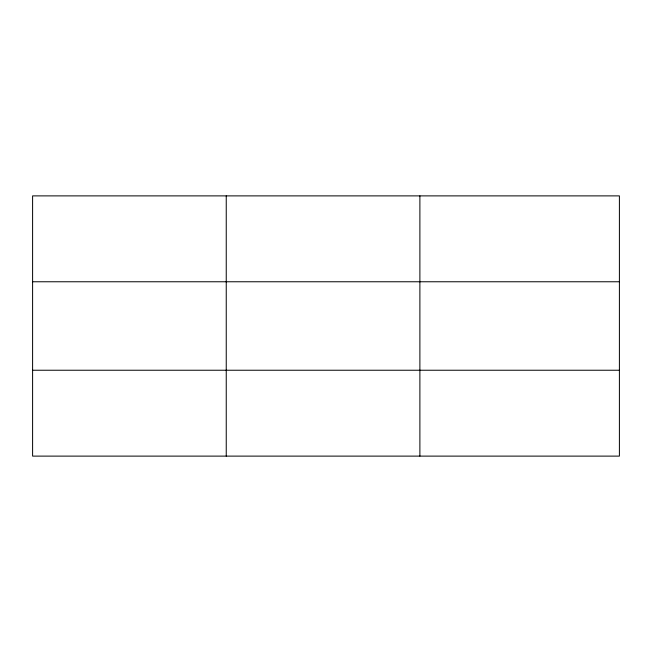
<?xml version="1.0" encoding="UTF-8"?>
<svg xmlns="http://www.w3.org/2000/svg" width="652" height="652" viewBox="0 0 652 652"><rect width="100%" height="100%" fill="white"/><g stroke="black" fill="none" stroke-linecap="round" stroke-linejoin="round"><path stroke-width="0.98" d="M226.244 456.115L226.244 195.885M419.888 456.115L419.888 195.885M619.4 281.762L619.4 195.885L32.6 195.885L32.6 456.115L619.4 456.115L619.4 281.762L32.6 281.762M32.6 370.238L619.4 370.238"/></g></svg>
